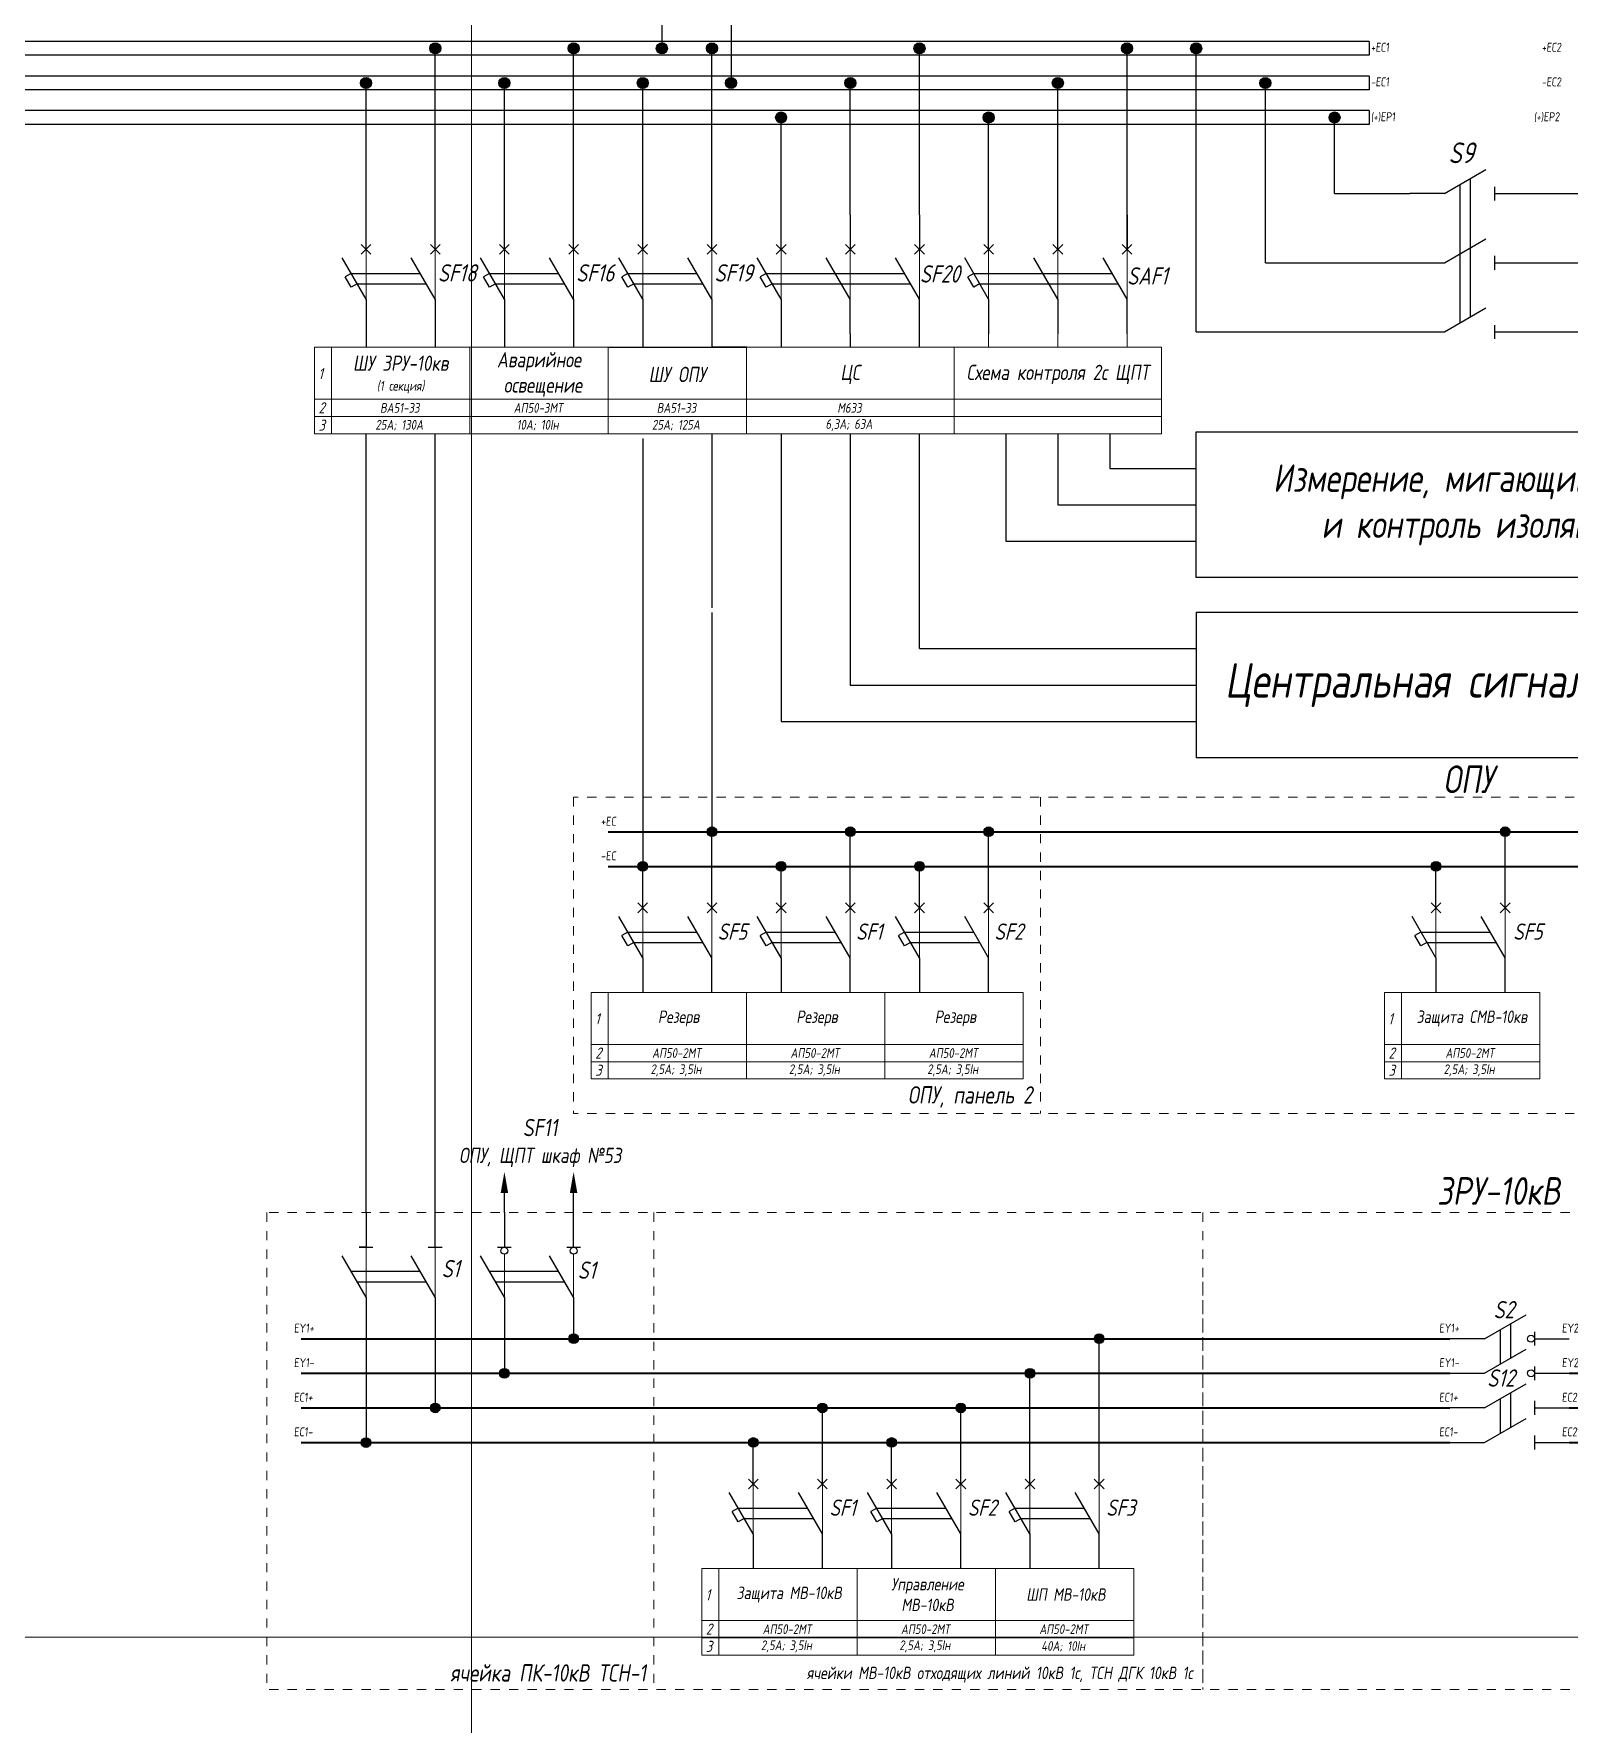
# Model space of a CAD drawing. Header units: millimetres. Extents: x 9 to 5215, y -207 to 4633.
# Drawn here: x 4573.7 to 4740.2, y 3993.6 to 4176.9 of the extents above; entities that cross this region are included whole.
import ezdxf
from ezdxf.enums import TextEntityAlignment as Align

# ---------------------------------------------------------------- set-up
doc = ezdxf.new("R2010")
doc.units = ezdxf.units.MM
doc.linetypes.add('JIS_02_1.0', pattern=[2, 1, -1])
doc.layers.add('Разрывы', color=10, linetype='Continuous')
doc.layers.add('Рамка', color=1, linetype='Continuous', plot=False)
doc.styles.add('eskdw', font='GOST_ANT.TTF', dxfattribs={"oblique": 10})
doc.styles.get("Standard").update_dxf_attribs({"font": 'GOST_ANT.TTF', "oblique": 10, "height": 2.5})
doc.styles.add('Гост', font='GOST_ANT.TTF', dxfattribs={"oblique": 10, "height": 1.4})
doc.styles.add('Шины', font='gost_1.ttf', dxfattribs={"oblique": 5, "height": 1.2})

msp = doc.modelspace()

# ---------------------------------------------------------------- hatches: boundary and pattern name
for points in [[(4617.85, 4175.32, 1), (4616.65, 4175.32, 1)], [(4632.85, 4175.32, 1), (4631.65, 4175.32, 1)], [(4642.42, 4175.32, 1), (4641.22, 4175.32, 1)], [(4647.85, 4175.32, 1), (4646.65, 4175.32, 1)], [(4670.35, 4175.32, 1), (4669.15, 4175.32, 1)], [(4692.85, 4175.32, 1), (4691.65, 4175.32, 1)], [(4700.35, 4175.32, 1), (4699.15, 4175.32, 1)], [(4610.35, 4171.57, 1), (4609.15, 4171.57, 1)], [(4625.35, 4171.57, 1), (4624.15, 4171.57, 1)], [(4640.35, 4171.57, 1), (4639.15, 4171.57, 1)], [(4649.92, 4171.57, 1), (4648.72, 4171.57, 1)], [(4662.85, 4171.57, 1), (4661.65, 4171.57, 1)], [(4685.35, 4171.57, 1), (4684.15, 4171.57, 1)], [(4707.85, 4171.57, 1), (4706.65, 4171.57, 1)], [(4655.35, 4167.82, 1), (4654.15, 4167.82, 1)], [(4677.85, 4167.82, 1), (4676.65, 4167.82, 1)], [(4715.35, 4167.82, 1), (4714.15, 4167.82, 1)], [(4647.77, 4090.37, 1), (4646.72, 4090.37, 1)], [(4647.77, 4090.37, 1), (4646.72, 4090.37, 1)], [(4662.77, 4090.37, 1), (4661.72, 4090.37, 1)], [(4662.77, 4090.37, 1), (4661.72, 4090.37, 1)], [(4677.77, 4090.37, 1), (4676.72, 4090.37, 1)], [(4677.77, 4090.37, 1), (4676.72, 4090.37, 1)], [(4733.77, 4090.37, 1), (4732.72, 4090.37, 1)], [(4733.77, 4090.37, 1), (4732.72, 4090.37, 1)], [(4640.27, 4086.62, 1), (4639.22, 4086.62, 1)], [(4640.27, 4086.62, 1), (4639.22, 4086.62, 1)], [(4640.27, 4086.62, 1), (4639.22, 4086.62, 1)], [(4655.27, 4086.62, 1), (4654.22, 4086.62, 1)], [(4655.27, 4086.62, 1), (4654.22, 4086.62, 1)], [(4655.27, 4086.62, 1), (4654.22, 4086.62, 1)], [(4670.27, 4086.62, 1), (4669.22, 4086.62, 1)], [(4670.27, 4086.62, 1), (4669.22, 4086.62, 1)], [(4670.27, 4086.62, 1), (4669.22, 4086.62, 1)], [(4726.27, 4086.62, 1), (4725.22, 4086.62, 1)], [(4726.27, 4086.62, 1), (4725.22, 4086.62, 1)], [(4726.27, 4086.62, 1), (4725.22, 4086.62, 1)], [(4632.77, 4035.4, 1), (4631.72, 4035.4, 1)], [(4632.77, 4035.4, 1), (4631.72, 4035.4, 1)], [(4689.76, 4035.4, 1), (4688.71, 4035.4, 1)], [(4689.76, 4035.4, 1), (4688.71, 4035.4, 1)], [(4625.27, 4031.65, 1), (4624.22, 4031.65, 1)], [(4625.27, 4031.65, 1), (4624.22, 4031.65, 1)], [(4625.27, 4031.65, 1), (4624.22, 4031.65, 1)], [(4682.26, 4031.65, 1), (4681.21, 4031.65, 1)], [(4682.26, 4031.65, 1), (4681.21, 4031.65, 1)], [(4682.26, 4031.65, 1), (4681.21, 4031.65, 1)], [(4617.77, 4027.9, 1), (4616.72, 4027.9, 1)], [(4617.77, 4027.9, 1), (4616.72, 4027.9, 1)], [(4617.77, 4027.9, 1), (4616.72, 4027.9, 1)], [(4617.77, 4027.9, 1), (4616.72, 4027.9, 1)], [(4659.76, 4027.9, 1), (4658.71, 4027.9, 1)], [(4659.76, 4027.9, 1), (4658.71, 4027.9, 1)], [(4674.76, 4027.9, 1), (4673.71, 4027.9, 1)], [(4674.76, 4027.9, 1), (4673.71, 4027.9, 1)], [(4610.27, 4024.14, 1), (4609.22, 4024.14, 1)], [(4610.27, 4024.14, 1), (4609.22, 4024.14, 1)], [(4610.27, 4024.14, 1), (4609.22, 4024.14, 1)], [(4610.27, 4024.14, 1), (4609.22, 4024.14, 1)], [(4652.26, 4024.15, 1), (4651.21, 4024.15, 1)], [(4652.26, 4024.15, 1), (4651.21, 4024.15, 1)], [(4652.26, 4024.15, 1), (4651.21, 4024.15, 1)], [(4667.26, 4024.15, 1), (4666.21, 4024.15, 1)], [(4667.26, 4024.15, 1), (4666.21, 4024.15, 1)], [(4667.26, 4024.15, 1), (4666.21, 4024.15, 1)]]:
    msp.add_hatch(color=256).paths.add_polyline_path(points)

# ---------------------------------------------------------------- linework, layer by layer
for p, q in [((4641.82, 4188.56), (4641.82, 4175.32)), ((4649.32, 4188.23), (4649.32, 4171.57)), ((4718.5, 4176.07), (4414.3, 4176.07)), ((4718.5, 4176.07), (4718.5, 4174.57)), ((4718.5, 4174.57), (4414.3, 4174.57)), ((4617.25, 4157.28), (4617.25, 4175.32)), ((4632.25, 4157.28), (4632.25, 4175.32)), ((4647.25, 4157.28), (4647.25, 4175.32)), ((4669.75, 4157.28), (4669.75, 4175.32)), ((4692.25, 4157.28), (4692.25, 4175.32)), ((4699.75, 4144.57), (4699.75, 4175.32)), ((4718.5, 4172.32), (4414.3, 4172.32)), ((4718.5, 4172.32), (4718.5, 4170.82)), ((4718.5, 4170.82), (4414.3, 4170.82)), ((4609.75, 4157.28), (4609.75, 4171.57)), ((4624.75, 4157.28), (4624.75, 4171.57)), ((4639.75, 4157.28), (4639.75, 4171.57)), ((4662.25, 4157.28), (4662.25, 4171.57)), ((4684.75, 4157.28), (4684.75, 4171.57)), ((4707.25, 4152.07), (4707.25, 4171.57)), ((4718.5, 4168.57), (4414.3, 4168.57)), ((4718.5, 4168.57), (4718.5, 4167.07)), ((4718.5, 4167.07), (4414.3, 4167.07)), ((4654.75, 4157.28), (4654.75, 4167.82)), ((4677.25, 4157.28), (4677.25, 4167.82)), ((4699.75, 4167.07), (4692.25, 4167.07)), ((4714.75, 4159.57), (4714.75, 4167.82)), ((4726.66, 4159.57), (4731.16, 4162.17)), ((4729.47, 4161.2), (4729.47, 4146.2)), ((4714.75, 4159.57), (4722.91, 4159.57)), ((4726.66, 4159.57), (4722.91, 4159.57)), ((4728.35, 4160.55), (4728.35, 4145.55)), ((4732.09, 4160.32), (4732.09, 4158.82)), ((4732.09, 4159.57), (4735.84, 4159.57)), ((4735.84, 4159.57), (4744, 4159.57)), ((4609.75, 4153.53), (4609.75, 4157.28)), ((4609.75, 4153.53), (4609.75, 4157.28)), ((4617.25, 4153.53), (4617.25, 4157.28)), ((4617.25, 4153.53), (4617.25, 4157.28)), ((4624.75, 4153.53), (4624.75, 4157.28)), ((4624.75, 4153.53), (4624.75, 4157.28)), ((4632.25, 4153.53), (4632.25, 4157.28)), ((4632.25, 4153.53), (4632.25, 4157.28)), ((4639.75, 4153.53), (4639.75, 4157.28)), ((4639.75, 4153.53), (4639.75, 4157.28)), ((4647.25, 4153.53), (4647.25, 4157.28)), ((4647.25, 4153.53), (4647.25, 4157.28)), ((4654.75, 4153.53), (4654.75, 4157.28)), ((4662.25, 4157.28), (4662.25, 4153.53)), ((4669.75, 4157.28), (4669.75, 4153.53)), ((4677.25, 4153.53), (4677.25, 4157.28)), ((4677.25, 4153.53), (4677.25, 4157.28)), ((4684.75, 4153.53), (4684.75, 4157.28)), ((4684.75, 4153.53), (4684.75, 4157.28)), ((4692.25, 4157.28), (4692.25, 4153.53)), ((4692.25, 4153.53), (4692.25, 4157.28)), ((4609.22, 4153), (4610.28, 4154.06)), ((4610.28, 4153), (4609.22, 4154.06)), ((4616.72, 4153), (4617.78, 4154.06)), ((4617.78, 4153), (4616.72, 4154.06)), ((4624.22, 4153), (4625.28, 4154.06)), ((4625.28, 4153), (4624.22, 4154.06)), ((4631.72, 4153), (4632.78, 4154.06)), ((4632.78, 4153), (4631.72, 4154.06)), ((4639.22, 4153), (4640.28, 4154.06)), ((4640.28, 4153), (4639.22, 4154.06)), ((4646.72, 4153), (4647.78, 4154.06)), ((4647.78, 4153), (4646.72, 4154.06)), ((4654.22, 4153), (4655.28, 4154.06)), ((4655.28, 4153), (4654.22, 4154.06)), ((4661.72, 4153), (4662.78, 4154.06)), ((4662.78, 4153), (4661.72, 4154.06)), ((4669.22, 4153), (4670.28, 4154.06)), ((4670.28, 4153), (4669.22, 4154.06)), ((4676.72, 4153), (4677.78, 4154.06)), ((4677.78, 4153), (4676.72, 4154.06)), ((4684.22, 4153), (4685.28, 4154.06)), ((4685.28, 4153), (4684.22, 4154.06)), ((4691.72, 4153), (4692.78, 4154.06)), ((4692.78, 4153), (4691.72, 4154.06)), ((4726.66, 4152.07), (4731.16, 4154.67)), ((4730.03, 4154.02), (4730.03, 4154.02)), ((4609.75, 4148.11), (4607.15, 4152.61)), ((4617.25, 4148.11), (4614.65, 4152.61)), ((4624.75, 4148.11), (4622.15, 4152.61)), ((4632.25, 4148.11), (4629.65, 4152.61)), ((4639.75, 4148.11), (4637.15, 4152.61)), ((4647.25, 4148.11), (4644.65, 4152.61)), ((4654.75, 4148.11), (4652.15, 4152.61)), ((4662.25, 4148.11), (4659.65, 4152.61)), ((4669.75, 4148.11), (4667.15, 4152.61)), ((4677.25, 4148.11), (4674.65, 4152.61)), ((4684.75, 4148.11), (4682.15, 4152.61)), ((4692.25, 4148.11), (4689.65, 4152.61)), ((4707.25, 4152.07), (4722.91, 4152.07)), ((4722.91, 4152.07), (4726.66, 4152.07)), ((4732.09, 4152.82), (4732.09, 4151.32)), ((4732.09, 4152.07), (4735.84, 4152.07)), ((4732.09, 4152.07), (4735.84, 4152.07)), ((4735.84, 4152.07), (4751.5, 4152.07)), ((4608.13, 4150.92), (4607.48, 4150.55)), ((4608.13, 4149.42), (4607.48, 4150.55)), ((4608.13, 4150.92), (4615.63, 4150.92)), ((4608.77, 4149.8), (4608.13, 4149.42)), ((4608.77, 4149.8), (4616.27, 4149.8)), ((4623.13, 4150.92), (4622.48, 4150.55)), ((4623.13, 4149.42), (4622.48, 4150.55)), ((4623.13, 4150.92), (4630.63, 4150.92)), ((4623.77, 4149.8), (4623.13, 4149.42)), ((4623.77, 4149.8), (4631.27, 4149.8)), ((4638.13, 4150.92), (4637.48, 4150.55)), ((4638.13, 4149.42), (4637.48, 4150.55)), ((4638.13, 4150.92), (4645.63, 4150.92)), ((4638.77, 4149.8), (4638.13, 4149.42)), ((4638.77, 4149.8), (4646.27, 4149.8)), ((4653.13, 4150.92), (4652.48, 4150.55)), ((4653.13, 4149.42), (4652.48, 4150.55)), ((4653.13, 4150.92), (4668.13, 4150.92)), ((4653.77, 4149.8), (4653.13, 4149.42)), ((4653.77, 4149.8), (4668.77, 4149.8)), ((4660.3, 4151.48), (4660.3, 4151.48)), ((4675.63, 4150.92), (4674.98, 4150.55)), ((4675.63, 4149.42), (4674.98, 4150.55)), ((4675.63, 4150.92), (4690.63, 4150.92)), ((4676.27, 4149.8), (4675.63, 4149.42)), ((4676.27, 4149.8), (4691.27, 4149.8)), ((4690.3, 4151.48), (4690.3, 4151.48)), ((4609.75, 4148.11), (4609.75, 4144.36)), ((4617.25, 4148.11), (4617.25, 4144.36)), ((4624.75, 4148.11), (4624.75, 4144.36)), ((4632.25, 4148.11), (4632.25, 4144.36)), ((4639.75, 4148.11), (4639.75, 4144.36)), ((4647.25, 4148.11), (4647.25, 4144.36)), ((4654.75, 4148.11), (4654.75, 4142.9)), ((4662.25, 4144.36), (4662.25, 4148.11)), ((4669.75, 4144.36), (4669.75, 4148.11)), ((4677.25, 4148.11), (4677.25, 4144.36)), ((4684.75, 4148.11), (4684.75, 4144.36)), ((4692.25, 4144.36), (4692.25, 4148.11)), ((4669.75, 4142.9), (4669.75, 4146.23)), ((4726.66, 4144.57), (4731.16, 4147.17)), ((4609.75, 4144.36), (4609.75, 4142.9)), ((4617.25, 4144.36), (4617.25, 4142.9)), ((4624.75, 4144.36), (4624.75, 4142.9)), ((4632.25, 4144.36), (4632.25, 4142.9)), ((4639.75, 4144.36), (4639.75, 4142.9)), ((4647.25, 4144.36), (4647.25, 4142.9)), ((4662.25, 4144.36), (4662.25, 4142.9)), ((4699.75, 4144.57), (4719.16, 4144.57)), ((4719.16, 4144.57), (4722.91, 4144.57)), ((4722.91, 4144.57), (4726.66, 4144.57)), ((4732.09, 4145.32), (4732.09, 4143.82)), ((4732.09, 4144.57), (4735.84, 4144.57)), ((4732.09, 4144.57), (4735.84, 4144.57)), ((4735.84, 4144.57), (4759, 4144.57)), ((4636, 4142.9), (4651, 4142.9)), ((4651, 4142.9), (4647.25, 4142.9)), ((4609.75, 4049.08), (4609.75, 4133.52)), ((4617.25, 4049.08), (4617.25, 4133.52)), ((4647.25, 4133.52), (4647.25, 4114.67)), ((4654.75, 4133.52), (4654.75, 4102.33)), ((4662.25, 4133.52), (4662.25, 4106.28)), ((4669.75, 4110.23), (4669.75, 4133.52)), ((4679.12, 4133.52), (4679.12, 4121.87)), ((4684.75, 4133.52), (4684.75, 4125.82)), ((4690.37, 4133.52), (4690.37, 4129.77)), ((4699.75, 4117.93), (4699.75, 4133.72)), ((4699.75, 4133.72), (4759, 4133.72)), ((4639.75, 4133.01), (4639.75, 4086.62)), ((4690.37, 4129.77), (4699.75, 4129.77)), ((4684.75, 4125.82), (4699.75, 4125.82)), ((4679.12, 4121.87), (4699.75, 4121.87)), ((4759, 4117.93), (4699.75, 4117.93)), ((4647.25, 4114.16), (4647.25, 4090.37)), ((4699.75, 4114.18), (4699.75, 4098.38)), ((4699.75, 4114.18), (4759, 4114.18)), ((4669.75, 4110.23), (4699.75, 4110.23)), ((4662.25, 4106.28), (4699.75, 4106.28)), ((4654.75, 4102.33), (4699.75, 4102.33)), ((4759, 4098.38), (4699.75, 4098.38)), ((4647.25, 4085.87), (4647.25, 4090.37)), ((4662.25, 4085.87), (4662.25, 4090.37)), ((4677.25, 4085.87), (4677.25, 4090.37)), ((4677.25, 4085.87), (4677.25, 4090.37)), ((4733.25, 4085.87), (4733.25, 4090.37)), ((4636, 4086.62), (4811.5, 4086.62)), ((4639.75, 4085.87), (4639.75, 4086.62)), ((4639.75, 4082.12), (4639.75, 4085.87)), ((4647.25, 4082.12), (4647.25, 4085.87)), ((4647.25, 4082.12), (4647.25, 4085.87)), ((4654.75, 4085.87), (4654.75, 4086.62)), ((4654.75, 4082.12), (4654.75, 4085.87)), ((4662.25, 4082.12), (4662.25, 4085.87)), ((4662.25, 4082.12), (4662.25, 4085.87)), ((4669.75, 4085.87), (4669.75, 4086.62)), ((4669.75, 4085.87), (4669.75, 4086.62)), ((4669.75, 4082.12), (4669.75, 4085.87)), ((4677.25, 4082.12), (4677.25, 4085.87)), ((4677.25, 4082.12), (4677.25, 4085.87)), ((4725.75, 4085.87), (4725.75, 4086.62)), ((4725.75, 4082.12), (4725.75, 4085.87)), ((4733.25, 4082.12), (4733.25, 4085.87)), ((4733.25, 4082.12), (4733.25, 4085.87)), ((4639.22, 4081.59), (4640.28, 4082.65)), ((4640.28, 4081.59), (4639.22, 4082.65)), ((4646.72, 4081.59), (4647.78, 4082.65)), ((4647.78, 4081.59), (4646.72, 4082.65)), ((4654.22, 4081.59), (4655.28, 4082.65)), ((4655.28, 4081.59), (4654.22, 4082.65)), ((4661.72, 4081.59), (4662.78, 4082.65)), ((4662.78, 4081.59), (4661.72, 4082.65)), ((4669.22, 4081.59), (4670.28, 4082.65)), ((4670.28, 4081.59), (4669.22, 4082.65)), ((4676.72, 4081.59), (4677.78, 4082.65)), ((4677.78, 4081.59), (4676.72, 4082.65)), ((4725.22, 4081.59), (4726.28, 4082.65)), ((4726.28, 4081.59), (4725.22, 4082.65)), ((4732.72, 4081.59), (4733.78, 4082.65)), ((4733.78, 4081.59), (4732.72, 4082.65)), ((4639.75, 4076.69), (4637.15, 4081.19)), ((4647.25, 4076.69), (4644.65, 4081.19)), ((4654.75, 4076.69), (4652.15, 4081.19)), ((4662.25, 4076.69), (4659.65, 4081.19)), ((4669.75, 4076.69), (4667.15, 4081.19)), ((4677.25, 4076.69), (4674.65, 4081.19)), ((4725.75, 4076.69), (4723.15, 4081.19)), ((4733.25, 4076.69), (4730.65, 4081.19)), ((4638.13, 4079.5), (4637.48, 4079.13)), ((4638.13, 4078), (4637.48, 4079.13)), ((4638.13, 4079.5), (4645.63, 4079.5)), ((4638.77, 4078.38), (4638.13, 4078)), ((4638.77, 4078.38), (4646.27, 4078.38)), ((4645.3, 4080.07), (4645.3, 4080.07)), ((4653.13, 4079.5), (4652.48, 4079.13)), ((4653.13, 4078), (4652.48, 4079.13)), ((4653.13, 4079.5), (4660.63, 4079.5)), ((4653.77, 4078.38), (4653.13, 4078)), ((4653.77, 4078.38), (4661.27, 4078.38)), ((4660.3, 4080.07), (4660.3, 4080.07)), ((4668.13, 4079.5), (4667.48, 4079.13)), ((4668.13, 4078), (4667.48, 4079.13)), ((4668.13, 4079.5), (4675.63, 4079.5)), ((4668.77, 4078.38), (4668.13, 4078)), ((4668.77, 4078.38), (4676.27, 4078.38)), ((4675.3, 4080.07), (4675.3, 4080.07)), ((4724.12, 4079.5), (4723.47, 4079.13)), ((4724.12, 4078), (4723.47, 4079.13)), ((4724.12, 4079.5), (4731.62, 4079.5)), ((4724.77, 4078.38), (4724.12, 4078)), ((4724.77, 4078.38), (4732.27, 4078.38)), ((4731.3, 4080.07), (4731.3, 4080.07)), ((4639.75, 4076.69), (4639.75, 4072.94)), ((4647.25, 4072.94), (4647.25, 4076.69)), ((4654.75, 4076.69), (4654.75, 4072.94)), ((4662.25, 4072.94), (4662.25, 4076.69)), ((4669.75, 4076.69), (4669.75, 4072.94)), ((4677.25, 4072.94), (4677.25, 4076.69)), ((4725.75, 4076.69), (4725.75, 4072.94)), ((4733.25, 4072.94), (4733.25, 4076.69)), ((4624.75, 4049.07), (4624.75, 4051.19)), ((4632.25, 4049.07), (4632.25, 4051.19)), ((4609.75, 4049.07), (4609.75, 4045.32)), ((4617.25, 4045.32), (4617.25, 4049.08)), ((4624.75, 4049.07), (4624.75, 4045.32)), ((4632.25, 4045.32), (4632.25, 4050.52)), ((4609.75, 4045.32), (4609, 4045.32)), ((4609, 4045.32), (4610.5, 4045.32)), ((4616.5, 4045.32), (4618, 4045.32)), ((4624, 4045.32), (4625.5, 4045.32)), ((4631.5, 4045.32), (4633, 4045.32)), ((4609.75, 4039.89), (4607.15, 4044.39)), ((4617.25, 4039.89), (4614.65, 4044.39)), ((4624.75, 4039.89), (4622.15, 4044.39)), ((4632.25, 4039.89), (4629.65, 4044.39)), ((4607.8, 4043.27), (4607.8, 4043.27)), ((4607.8, 4043.27), (4607.8, 4043.27)), ((4608.13, 4042.71), (4615.63, 4042.71)), ((4615.3, 4043.27), (4615.3, 4043.27)), ((4622.8, 4043.27), (4622.8, 4043.27)), ((4622.8, 4043.27), (4622.8, 4043.27)), ((4623.13, 4042.71), (4630.63, 4042.71)), ((4630.3, 4043.27), (4630.3, 4043.27)), ((4608.77, 4041.58), (4616.27, 4041.58)), ((4609.75, 4039.89), (4609.75, 4024.14)), ((4617.25, 4039.89), (4617.25, 4027.89)), ((4623.77, 4041.58), (4631.27, 4041.58)), ((4624.75, 4039.89), (4624.75, 4031.65)), ((4632.25, 4039.89), (4632.25, 4035.39)), ((4731.01, 4035.4), (4735.51, 4038)), ((4732.7, 4036.38), (4732.7, 4032.63)), ((4733.83, 4037.03), (4733.83, 4033.28)), ((4736.44, 4036.15), (4736.44, 4034.65)), ((4689.23, 4023.4), (4689.23, 4035.4)), ((4731.01, 4035.4), (4727.26, 4035.4)), ((4736.44, 4035.4), (4740.19, 4035.4)), ((4731.01, 4031.65), (4735.51, 4034.25)), ((4681.73, 4024.15), (4681.73, 4031.65)), ((4727.26, 4031.65), (4731.01, 4031.65)), ((4736.44, 4032.4), (4736.44, 4030.9)), ((4736.44, 4031.65), (4740.19, 4031.65)), ((4736.44, 4031.65), (4740.19, 4031.65)), ((4731.01, 4027.9), (4735.51, 4030.5)), ((4732.7, 4028.88), (4732.7, 4025.13)), ((4733.83, 4029.53), (4733.83, 4025.78)), ((4659.23, 4023.4), (4659.23, 4027.9)), ((4674.23, 4023.4), (4674.23, 4027.9)), ((4689.23, 4023.4), (4689.23, 4027.9)), ((4689.23, 4023.4), (4689.23, 4027.9)), ((4731.01, 4027.9), (4727.26, 4027.9)), ((4736.44, 4028.65), (4736.44, 4027.15)), ((4736.44, 4027.9), (4740.19, 4027.9)), ((4731.01, 4024.15), (4735.51, 4026.75)), ((4651.73, 4023.4), (4651.73, 4024.15)), ((4651.73, 4019.65), (4651.73, 4023.4)), ((4659.23, 4019.65), (4659.23, 4023.4)), ((4659.23, 4019.65), (4659.23, 4023.4)), ((4666.73, 4023.4), (4666.73, 4024.15)), ((4666.73, 4019.65), (4666.73, 4023.4)), ((4674.23, 4019.65), (4674.23, 4023.4)), ((4674.23, 4019.65), (4674.23, 4023.4)), ((4681.73, 4023.4), (4681.73, 4024.15)), ((4681.73, 4023.4), (4681.73, 4024.15)), ((4681.73, 4019.65), (4681.73, 4023.4)), ((4689.23, 4019.65), (4689.23, 4023.4)), ((4689.23, 4019.65), (4689.23, 4023.4)), ((4727.26, 4024.15), (4731.01, 4024.15)), ((4736.44, 4024.9), (4736.44, 4023.4)), ((4736.44, 4024.15), (4740.19, 4024.15)), ((4736.44, 4024.15), (4740.19, 4024.15)), ((4651.2, 4019.12), (4652.26, 4020.18)), ((4652.26, 4019.12), (4651.2, 4020.18)), ((4658.7, 4019.12), (4659.76, 4020.18)), ((4659.76, 4019.12), (4658.7, 4020.18)), ((4666.2, 4019.12), (4667.26, 4020.18)), ((4667.26, 4019.12), (4666.2, 4020.18)), ((4673.7, 4019.12), (4674.76, 4020.18)), ((4674.76, 4019.12), (4673.7, 4020.18)), ((4681.2, 4019.12), (4682.26, 4020.18)), ((4682.26, 4019.12), (4681.2, 4020.18)), ((4688.7, 4019.12), (4689.76, 4020.18)), ((4689.76, 4019.12), (4688.7, 4020.18)), ((4651.73, 4014.23), (4649.13, 4018.73)), ((4659.23, 4014.23), (4656.63, 4018.73)), ((4666.73, 4014.23), (4664.13, 4018.73)), ((4674.23, 4014.23), (4671.63, 4018.73)), ((4681.73, 4014.23), (4679.13, 4018.73)), ((4689.23, 4014.23), (4686.63, 4018.73)), ((4650.11, 4017.04), (4649.46, 4016.66)), ((4650.11, 4015.54), (4649.46, 4016.66)), ((4650.11, 4017.04), (4657.61, 4017.04)), ((4657.28, 4017.6), (4657.28, 4017.6)), ((4665.11, 4017.04), (4664.46, 4016.66)), ((4665.11, 4015.54), (4664.46, 4016.66)), ((4665.11, 4017.04), (4672.61, 4017.04)), ((4672.28, 4017.6), (4672.28, 4017.6)), ((4680.11, 4017.04), (4679.46, 4016.66)), ((4680.11, 4015.54), (4679.46, 4016.66)), ((4680.11, 4017.04), (4687.61, 4017.04)), ((4687.28, 4017.6), (4687.28, 4017.6)), ((4650.76, 4015.91), (4650.11, 4015.54)), ((4650.76, 4015.91), (4658.26, 4015.91)), ((4651.73, 4014.23), (4651.73, 4010.48)), ((4659.23, 4010.48), (4659.23, 4014.23)), ((4665.76, 4015.91), (4665.11, 4015.54)), ((4665.76, 4015.91), (4673.26, 4015.91)), ((4666.73, 4014.23), (4666.73, 4010.48)), ((4674.23, 4010.48), (4674.23, 4014.23)), ((4680.76, 4015.91), (4680.11, 4015.54)), ((4680.76, 4015.91), (4688.26, 4015.91)), ((4681.73, 4014.23), (4681.73, 4010.48)), ((4689.23, 4010.48), (4689.23, 4014.23))]:
    msp.add_line(p, q)
at = {"lineweight": 13}
for p, q in [((4692.25, 4144.36), (4692.25, 4142.9)), ((4699.75, 4129.77), (4699.75, 4133.72)), ((4699.75, 4121.87), (4699.75, 4125.82))]:
    msp.add_line(p, q, dxfattribs=at)
at = {"lineweight": 9}
for p, q in [((4604.16, 4142.9), (4606, 4142.9)), ((4604.16, 4142.9), (4604.16, 4133.52)), ((4606, 4142.9), (4606, 4133.52)), ((4606, 4142.9), (4696, 4142.9)), ((4621, 4142.9), (4621, 4133.52)), ((4636, 4142.9), (4636, 4133.52)), ((4651, 4142.9), (4651, 4133.52)), ((4673.5, 4142.9), (4673.5, 4133.52)), ((4696, 4142.9), (4696, 4133.52)), ((4604.16, 4137.27), (4651, 4137.27)), ((4606, 4137.27), (4696, 4137.27)), ((4606, 4137.27), (4696, 4137.27)), ((4604.16, 4135.4), (4606, 4135.4)), ((4606, 4135.4), (4696, 4135.4)), ((4606, 4135.4), (4696, 4135.4)), ((4604.16, 4133.52), (4606, 4133.52)), ((4606, 4133.52), (4696, 4133.52)), ((4606, 4133.52), (4696, 4133.52)), ((4634.16, 4072.94), (4636, 4072.94)), ((4634.16, 4072.94), (4634.16, 4063.57)), ((4636, 4072.94), (4636, 4063.57)), ((4636, 4072.94), (4636, 4063.57)), ((4636, 4072.94), (4651, 4072.94)), ((4651, 4072.94), (4651, 4063.57)), ((4651, 4072.94), (4651, 4063.57)), ((4651, 4072.94), (4666, 4072.94)), ((4666, 4072.94), (4666, 4063.57)), ((4666, 4072.94), (4666, 4063.57)), ((4666, 4072.94), (4681, 4072.94)), ((4666, 4072.94), (4666, 4063.57)), ((4681, 4072.94), (4681, 4063.57)), ((4720.16, 4072.94), (4722, 4072.94)), ((4720.16, 4072.94), (4720.16, 4063.57)), ((4722, 4072.94), (4722, 4063.57)), ((4722, 4072.94), (4722, 4063.57)), ((4722, 4072.94), (4737, 4072.94)), ((4737, 4072.94), (4737, 4063.57)), ((4636, 4069.19), (4636, 4063.57)), ((4636, 4069.19), (4636, 4063.57)), ((4636, 4069.19), (4636, 4063.57)), ((4651, 4069.19), (4651, 4063.57)), ((4651, 4069.19), (4651, 4063.57)), ((4651, 4069.19), (4651, 4063.57)), ((4666, 4069.19), (4666, 4063.57)), ((4666, 4069.19), (4666, 4063.57)), ((4666, 4069.19), (4666, 4063.57)), ((4722, 4069.19), (4722, 4063.57)), ((4722, 4069.19), (4722, 4063.57)), ((4722, 4069.19), (4722, 4063.57)), ((4634.16, 4067.32), (4681, 4067.32)), ((4720.16, 4067.32), (4737, 4067.32)), ((4634.16, 4065.44), (4636, 4065.44)), ((4636, 4065.44), (4651, 4065.44)), ((4651, 4065.44), (4666, 4065.44)), ((4666, 4065.44), (4681, 4065.44)), ((4720.16, 4065.44), (4722, 4065.44)), ((4722, 4065.44), (4737, 4065.44)), ((4634.16, 4063.57), (4636, 4063.57)), ((4636, 4063.57), (4651, 4063.57)), ((4651, 4063.57), (4666, 4063.57)), ((4666, 4063.57), (4681, 4063.57)), ((4720.16, 4063.57), (4722, 4063.57)), ((4722, 4063.57), (4737, 4063.57)), ((4646.15, 4010.48), (4647.98, 4010.48)), ((4646.15, 4010.48), (4646.15, 4001.1)), ((4647.98, 4010.48), (4647.98, 4001.1)), ((4647.98, 4010.48), (4647.98, 4001.1)), ((4647.98, 4010.48), (4662.98, 4010.48)), ((4662.98, 4010.48), (4662.98, 4001.1)), ((4662.98, 4010.48), (4662.98, 4001.1)), ((4662.98, 4010.48), (4677.98, 4010.48)), ((4677.98, 4010.48), (4677.98, 4001.1)), ((4677.98, 4010.48), (4677.98, 4001.1)), ((4677.98, 4010.48), (4692.98, 4010.48)), ((4677.98, 4010.48), (4677.98, 4001.1)), ((4692.98, 4010.48), (4692.98, 4001.1)), ((4647.98, 4006.73), (4647.98, 4001.1)), ((4647.98, 4006.73), (4647.98, 4001.1)), ((4647.98, 4006.73), (4647.98, 4001.1)), ((4662.98, 4006.73), (4662.98, 4001.1)), ((4662.98, 4006.73), (4662.98, 4001.1)), ((4662.98, 4006.73), (4662.98, 4001.1)), ((4677.98, 4006.73), (4677.98, 4001.1)), ((4677.98, 4006.73), (4677.98, 4001.1)), ((4677.98, 4006.73), (4677.98, 4001.1)), ((4646.15, 4004.85), (4692.98, 4004.85)), ((4646.15, 4002.98), (4647.98, 4002.98)), ((4647.98, 4002.98), (4662.98, 4002.98)), ((4662.98, 4002.98), (4677.98, 4002.98)), ((4677.98, 4002.98), (4692.98, 4002.98)), ((4646.15, 4001.1), (4647.98, 4001.1)), ((4647.98, 4001.1), (4662.98, 4001.1)), ((4662.98, 4001.1), (4677.98, 4001.1)), ((4677.98, 4001.1), (4692.98, 4001.1))]:
    msp.add_line(p, q, dxfattribs=at)
at = {"linetype": 'JIS_02_1.0', "lineweight": 15}
for p, q in [((4826.74, 4094.12), (4632.25, 4094.12)), ((4632.25, 4094.12), (4632.25, 4059.82)), ((4682.87, 4094.12), (4682.87, 4059.82)), ((4826.74, 4059.82), (4632.25, 4059.82)), ((4598.98, 4049.08), (4598.98, 3997.35)), ((4860.25, 4049.08), (4598.98, 4049.08)), ((4640.96, 4049.08), (4640.96, 3997.35)), ((4700.48, 4049.08), (4700.48, 3997.35)), ((4700.48, 4041.58), (4700.48, 3997.35)), ((4700.48, 4041.58), (4700.48, 3997.35)), ((4860.25, 3997.35), (4598.98, 3997.35))]:
    msp.add_line(p, q, dxfattribs=at)
at = {"lineweight": 40}
for p, q in [((4636, 4090.37), (4822.5, 4090.37)), ((4636, 4086.62), (4822.5, 4086.62)), ((4602.73, 4035.4), (4700.48, 4035.4)), ((4700.48, 4035.4), (4727.26, 4035.4)), ((4602.73, 4031.65), (4700.48, 4031.65)), ((4700.48, 4031.65), (4727.26, 4031.65)), ((4740.19, 4031.65), (4856.5, 4031.65)), ((4602.73, 4027.9), (4700.48, 4027.9)), ((4700.48, 4027.9), (4727.26, 4027.9)), ((4740.19, 4027.9), (4856.5, 4027.9)), ((4602.73, 4024.15), (4700.48, 4024.15)), ((4700.48, 4024.15), (4727.26, 4024.15)), ((4740.19, 4024.15), (4856.5, 4024.15))]:
    msp.add_line(p, q, dxfattribs=at)
at = {"ltscale": 5}
for points in [[(4624.75, 4053.5, 0, 0.815, 0), (4624.75, 4051.19, 0, 0.815, 0)], [(4632.25, 4053.5, 0, 0.815, 0), (4632.25, 4051.19, 0, 0.815, 0)]]:
    msp.add_lwpolyline(points, format="xyseb", dxfattribs=at)
for centre, radius in [((4617.25, 4175.32), 0.6), ((4632.25, 4175.32), 0.6), ((4641.82, 4175.32), 0.6), ((4647.25, 4175.32), 0.6), ((4669.75, 4175.32), 0.6), ((4692.25, 4175.32), 0.6), ((4699.75, 4175.32), 0.6), ((4609.75, 4171.57), 0.6), ((4624.75, 4171.57), 0.6), ((4639.75, 4171.57), 0.6), ((4649.32, 4171.57), 0.6), ((4662.25, 4171.57), 0.6), ((4684.75, 4171.57), 0.6), ((4707.25, 4171.57), 0.6), ((4654.75, 4167.82), 0.6), ((4677.25, 4167.82), 0.6), ((4714.75, 4167.82), 0.6), ((4647.25, 4090.37), 0.525), ((4647.25, 4090.37), 0.525), ((4662.25, 4090.37), 0.525), ((4662.25, 4090.37), 0.525), ((4677.25, 4090.37), 0.525), ((4677.25, 4090.37), 0.525), ((4733.25, 4090.37), 0.525), ((4733.25, 4090.37), 0.525), ((4639.75, 4086.62), 0.525), ((4639.75, 4086.62), 0.525), ((4639.75, 4086.62), 0.525), ((4654.75, 4086.62), 0.525), ((4654.75, 4086.62), 0.525), ((4654.75, 4086.62), 0.525), ((4669.75, 4086.62), 0.525), ((4669.75, 4086.62), 0.525), ((4669.75, 4086.62), 0.525), ((4725.75, 4086.62), 0.525), ((4725.75, 4086.62), 0.525), ((4725.75, 4086.62), 0.525), ((4624.75, 4044.94), 0.375), ((4632.25, 4044.94), 0.375), ((4632.25, 4035.4), 0.525), ((4632.25, 4035.4), 0.525), ((4689.23, 4035.4), 0.525), ((4689.23, 4035.4), 0.525), ((4736.06, 4035.4), 0.375), ((4624.75, 4031.65), 0.525), ((4624.75, 4031.65), 0.525), ((4624.75, 4031.65), 0.525), ((4681.73, 4031.65), 0.525), ((4681.73, 4031.65), 0.525), ((4681.73, 4031.65), 0.525), ((4736.06, 4031.65), 0.375), ((4617.25, 4027.9), 0.525), ((4617.25, 4027.9), 0.525), ((4617.25, 4027.9), 0.525), ((4617.25, 4027.9), 0.525), ((4659.23, 4027.9), 0.525), ((4659.23, 4027.9), 0.525), ((4674.23, 4027.9), 0.525), ((4674.23, 4027.9), 0.525), ((4609.75, 4024.14), 0.525), ((4609.75, 4024.14), 0.525), ((4609.75, 4024.14), 0.525), ((4609.75, 4024.14), 0.525), ((4651.73, 4024.15), 0.525), ((4651.73, 4024.15), 0.525), ((4651.73, 4024.15), 0.525), ((4666.73, 4024.15), 0.525), ((4666.73, 4024.15), 0.525), ((4666.73, 4024.15), 0.525)]:
    msp.add_circle(centre, radius)
at = {"layer": 'Разрывы', "lineweight": 13}
for p, q in [((4609.75, 4153.53), (4609.75, 4148.11)), ((4617.25, 4153.53), (4617.25, 4148.11)), ((4624.75, 4153.53), (4624.75, 4148.11)), ((4632.25, 4153.53), (4632.25, 4148.11)), ((4639.75, 4153.53), (4639.75, 4148.11)), ((4647.25, 4153.53), (4647.25, 4148.11)), ((4654.75, 4153.53), (4654.75, 4148.11)), ((4662.25, 4153.53), (4662.25, 4148.11)), ((4669.75, 4153.53), (4669.75, 4148.11)), ((4677.25, 4153.53), (4677.25, 4148.11)), ((4684.75, 4153.53), (4684.75, 4148.11)), ((4692.25, 4153.53), (4692.25, 4148.11)), ((4677.25, 4144.36), (4677.25, 4142.9)), ((4684.75, 4144.36), (4684.75, 4142.9)), ((4639.75, 4082.12), (4639.75, 4076.69)), ((4647.25, 4082.12), (4647.25, 4076.69)), ((4654.75, 4082.12), (4654.75, 4076.69)), ((4662.25, 4082.12), (4662.25, 4076.69)), ((4669.75, 4082.12), (4669.75, 4076.69)), ((4677.25, 4082.12), (4677.25, 4076.69)), ((4725.75, 4082.12), (4725.75, 4076.69)), ((4733.25, 4082.12), (4733.25, 4076.69)), ((4609.75, 4045.32), (4609.75, 4039.89)), ((4617.25, 4045.32), (4617.25, 4039.89)), ((4624.75, 4044.57), (4624.75, 4039.89)), ((4632.25, 4044.57), (4632.25, 4039.89)), ((4651.73, 4019.65), (4651.73, 4014.23)), ((4659.23, 4019.65), (4659.23, 4014.23)), ((4666.73, 4019.65), (4666.73, 4014.23)), ((4674.23, 4019.65), (4674.23, 4014.23)), ((4681.73, 4019.65), (4681.73, 4014.23)), ((4689.23, 4019.65), (4689.23, 4014.23))]:
    msp.add_line(p, q, dxfattribs=at)
at = {"layer": 'Рамка', "lineweight": 9}
for p, q in [((4621.18, 4003.03), (4621.18, 4213.03)), ((4324.18, 4003.03), (4621.18, 4003.03)), ((4621.18, 3793.03), (4621.18, 4003.03)), ((4621.18, 4003.03), (4918.18, 4003.03))]:
    msp.add_line(p, q, dxfattribs=at)

# ---------------------------------------------------------------- texts
at = {"color": 0, "lineweight": 15, "style": 'eskdw', "oblique": 15}
msp.add_text('S9', height=2.25, dxfattribs=at).set_placement((4728.48, 4163.99), align=Align.MIDDLE_CENTER)
at = {"style": 'eskdw', "oblique": 15}
for s, height, p in [('SF18', 1.875, (4617.53, 4150.03)), ('SF16', 1.875, (4632.52, 4150.03)), ('SF19', 1.875, (4647.52, 4150.03)), ('SF20', 1.875, (4669.78, 4149.92)), ('SAF1', 1.875, (4692.25, 4149.7)), ('SF5', 1.766, (4647.86, 4078.66)), ('SF1', 1.766, (4662.86, 4078.66)), ('SF2', 1.766, (4677.86, 4078.66)), ('SF5', 1.766, (4734.11, 4078.66)), ('S1', 1.875, (4617.93, 4042.06)), ('S1', 1.875, (4632.68, 4041.9)), ('S2', 1.875, (4731.98, 4037.61)), ('S12', 1.875, (4731.29, 4030.2)), ('SF1', 1.766, (4659.99, 4016.2)), ('SF2', 1.766, (4674.99, 4016.2)), ('SF3', 1.766, (4689.99, 4016.2))]:
    msp.add_text(s, height=height, dxfattribs=at).set_placement(p)
at = {"lineweight": 9, "style": 'eskdw', "oblique": 15}
for s, p in [('1', (4604.58, 4139.45)), ('2', (4604.6, 4135.74)), ('3', (4604.6, 4133.86)), ('1', (4634.58, 4069.49)), ('1', (4720.57, 4069.49)), ('2', (4634.6, 4065.78)), ('2', (4720.6, 4065.78)), ('3', (4634.6, 4063.91)), ('3', (4720.6, 4063.91)), ('1', (4646.56, 4007.03)), ('2', (4646.59, 4003.32)), ('3', (4646.59, 4001.44))]:
    msp.add_text(s, height=1.2, dxfattribs=at).set_placement(p)
at = {"lineweight": 9}
for s, width, insert, char_height, attachment_point, style in [(' +{\\H1.0833x;EС1}', 7.2274, (4718.24, 4175.92), 0.9, 1, 'Шины'), (' +{\\H1.0833x;EС2}', 7.2274, (4736.76, 4175.92), 0.9, 1, 'Шины'), (' -{\\H1.0833x;EС1 }', 11.8735, (4718.24, 4172.17), 0.9, 1, 'Шины'), (' -{\\H1.0833x;EС2 }', 11.8735, (4736.76, 4172.17), 0.9, 1, 'Шины'), (' (+){\\H1.0833x;EP1 }', 11.8735, (4718.24, 4168.39), 0.9, 1, 'Шины'), (' (+){\\H1.0833x;EP2 }', 11.8735, (4735.91, 4168.39), 0.9, 1, 'Шины'), ('ШУ ЗРУ-10кв\\P{\\H0.63636x;(1 секция)}', 20, (4613.5, 4139.96), 1.65, 5, 'Гост'), ('Аварийное\\P освещение', 20, (4628.5, 4139.96), 1.65, 5, 'Гост'), ('ШУ ОПУ', 20, (4643.5, 4139.96), 1.65, 5, 'Гост'), ('ЦС', 20, (4662.25, 4139.96), 1.65, 5, 'Гост'), ('Схема контроля 2с ЩПТ', 20, (4684.75, 4139.96), 1.65, 5, 'Гост'), (' {\\H1.0833x;+EC}', 7.2274, (4634.74, 4092), 0.9, 1, 'Шины'), (' {\\H1.0833x;-EC}', 7.2274, (4634.74, 4088.25), 0.9, 1, 'Шины'), (' {\\H1.0833x;EY1+}', 7.2274, (4601.47, 4037.04), 0.9, 1, 'Шины'), (' {\\H1.0833x;EY1+}', 7.2274, (4725.62, 4037.04), 0.9, 1, 'Шины'), (' {\\H1.0833x;EY2+}', 7.2274, (4738.93, 4037.04), 0.9, 1, 'Шины'), (' {\\H1.0833x;EY1-}', 7.2274, (4601.47, 4033.29), 0.9, 1, 'Шины'), (' {\\H1.0833x;EY1-}', 7.2274, (4725.62, 4033.29), 0.9, 1, 'Шины'), (' {\\H1.0833x;EY2-}', 7.2274, (4738.93, 4033.29), 0.9, 1, 'Шины'), (' {\\H1.0833x;EC1+}', 7.2274, (4601.47, 4029.54), 0.9, 1, 'Шины'), (' {\\H1.0833x;EC1+}', 7.2274, (4725.62, 4029.54), 0.9, 1, 'Шины'), (' {\\H1.0833x;EC2+}', 7.2274, (4738.93, 4029.54), 0.9, 1, 'Шины'), (' {\\H1.0833x;EC1-}', 7.2274, (4601.47, 4025.79), 0.9, 1, 'Шины'), (' {\\H1.0833x;EC1-}', 7.2274, (4725.62, 4025.79), 0.9, 1, 'Шины'), (' {\\H1.0833x;EC2-}', 7.2274, (4738.93, 4025.79), 0.9, 1, 'Шины')]:
    msp.add_mtext_dynamic_manual_height_columns(s, width=width, gutter_width=6, heights=[0], dxfattribs=dict(at, insert=insert, char_height=char_height, attachment_point=attachment_point, style=style))
at = {"lineweight": 9, "attachment_point": 5}
for s, insert, char_height, width in [('\\A1;ВА51-33', (4613.41, 4136.33), 1.05, 15), ('\\A1;{\\fGOST 2.304 type A|b0|i0|c204|p34;АП50-3МТ}', (4628.41, 4136.33), 1.05, 15), ('\\A1;ВА51-33', (4643.41, 4136.33), 1.05, 15), ('{\\fGOST 2.304 type A|b0|i0|c204|p34;6,3А; 63А}', (4662.1, 4134.46), 1.05, 15), ('\\A1;{\\fGOST 2.304 type A|b0|i0|c204|p34;М633}', (4662.16, 4136.33), 1.05, 15), ('{\\fGOST 2.304 type A|b0|i0|c204|p34;25А; 130А}', (4613.35, 4134.46), 1.05, 15), ('{\\fGOST 2.304 type A|b0|i0|c204|p34;10А; 10\\fGOST 2.304 type A|b0|i0|c0|p34;I\\fGOST 2.304 type A|b0|i0|c204|p34;н}', (4628.35, 4134.46), 1.05, 15), ('{\\fGOST 2.304 type A|b0|i0|c204|p34;25А; 125А}', (4643.35, 4134.46), 1.05, 15), ('Резерв', (4643.64, 4070.13), 1.35, 17.0098), ('Резерв', (4658.64, 4070.13), 1.35, 17.0098), ('Резерв', (4673.64, 4070.13), 1.35, 17.0098), ('Защита СМВ-10кв', (4729.64, 4070.13), 1.35, 17.0098), ('\\A1;АП50-2МТ', (4643.41, 4066.38), 1.05, 15), ('\\A1;АП50-2МТ', (4658.41, 4066.38), 1.05, 15), ('\\A1;АП50-2МТ', (4673.41, 4066.38), 1.05, 15), ('\\A1;АП50-2МТ', (4729.41, 4066.38), 1.05, 15), ('{\\fGOST 2.304 type A|b0|i0|c204|p34;2,5А; 3,5\\fGOST 2.304 type A|b0|i0|c0|p34;I\\fGOST 2.304 type A|b0|i0|c204|p34;н}', (4643.35, 4064.5), 1.05, 15), ('{\\fGOST 2.304 type A|b0|i0|c204|p34;2,5А; 3,5\\fGOST 2.304 type A|b0|i0|c0|p34;I\\fGOST 2.304 type A|b0|i0|c204|p34;н }', (4658.35, 4064.5), 1.05, 15), ('{\\fGOST 2.304 type A|b0|i0|c204|p34;2,5А; 3,5\\fGOST 2.304 type A|b0|i0|c0|p34;I\\fGOST 2.304 type A|b0|i0|c204|p34;н}', (4673.35, 4064.5), 1.05, 15), ('{\\fGOST 2.304 type A|b0|i0|c204|p34;2,5А; 3,5\\fGOST 2.304 type A|b0|i0|c0|p34;I\\fGOST 2.304 type A|b0|i0|c204|p34;н}', (4729.34, 4064.5), 1.05, 15), ('Управление \\PМВ-10кВ', (4670.62, 4007.66), 1.35, 17.0098), ('Защита МВ-10кВ', (4655.62, 4007.66), 1.35, 17.0098), ('ШП МВ-10кВ', (4685.62, 4007.66), 1.35, 17.0098), ('\\A1;АП50-2МТ', (4655.39, 4003.91), 1.05, 15), ('\\A1;АП50-2МТ', (4670.39, 4003.91), 1.05, 15), ('\\A1;АП50-2МТ', (4685.39, 4003.91), 1.05, 15), ('{\\fGOST 2.304 type A|b0|i0|c204|p34;2,5А; 3,5\\fGOST 2.304 type A|b0|i0|c0|p34;I\\fGOST 2.304 type A|b0|i0|c204|p34;н}', (4655.33, 4002.04), 1.05, 15), ('{\\fGOST 2.304 type A|b0|i0|c204|p34;2,5А; 3,5\\fGOST 2.304 type A|b0|i0|c0|p34;I\\fGOST 2.304 type A|b0|i0|c204|p34;н}', (4670.33, 4002.04), 1.05, 15), ('{\\fGOST 2.304 type A|b0|i0|c204|p34;40А; 10\\fGOST 2.304 type A|b0|i0|c0|p34;I\\fGOST 2.304 type A|b0|i0|c204|p34;н}', (4685.33, 4002.04), 1.05, 15)]:
    msp.add_mtext(s, dxfattribs=dict(at, insert=insert, char_height=char_height, width=width))
at = {"style": 'Гост'}
for s, width, insert, char_height, attachment_point in [('Измерение, мигающий свет\\P и контроль изоляции', 78.9958, (4729.37, 4125.82), 3, 5), ('Центральная сигнализация', 78.9958, (4729.37, 4106.28), 3.75, 5), ('ОПУ', 79.9166, (4732.04, 4096.06), 3, 6), ('ОПУ, панель 2 ', 79.9166, (4682.01, 4061.62), 1.875, 6), ('{\\fGOST_type_A|b0|i0|c0|p2;\\H1.0616x;SF\\fGOST_type_A|b0|i0|c204|p2;11\\fGOST_type_A|b0|i0|c0|p2;\\P\\fGOST_type_A|b0|i0|c204|p2;\\H0.87997x;ОПУ, ЩПТ шкаф №53 }', 29.5568, (4628.63, 4056.62), 1.7663, 5), ('ЗРУ-10кВ ', 79.9166, (4739.21, 4051.42), 3, 6), ('ячейка ПК-10кВ ТСН-1', 37.4467, (4640.12, 3999.16), 1.875, 6), ('ячейки МВ-10кВ отходящих линий 10кВ 1с, ТСН ДГК 10кВ 1с ', 86.3822, (4699.36, 3998.98), 1.35, 6)]:
    msp.add_mtext_dynamic_manual_height_columns(s, width=width, gutter_width=7, heights=[0], dxfattribs=dict(at, insert=insert, char_height=char_height, attachment_point=attachment_point))

doc.saveas('drawing.dxf')
